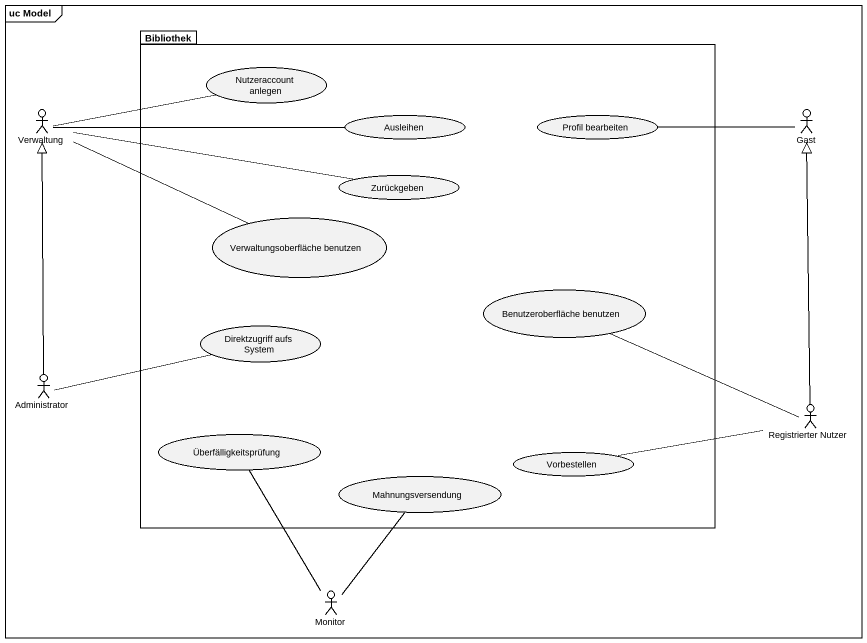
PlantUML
@startuml
mainframe uc Model
package Bibliothek {
  usecase "Nutzeraccount anlegen" as Nutzeraccount_anlegen
  usecase Ausleihen
  usecase "Profil bearbeiten" as Profil_bearbeiten
  usecase Zurückgeben
  usecase "Verwaltungsoberfläche benutzen" as Verwaltungsoberfläche
  usecase "Benutzeroberfläche benutzen" as Benutzeroberfläche_benutzen
  usecase "Direktzugriff aufs System" as Direktzugriff_aufs_System
  usecase Überfälligkeitsprüfung
  usecase Vorbestellen
  usecase Mahnungsversendung
}
actor Verwaltung
actor Gast
actor Administrator
actor "Registrierter Nutzer" as Registrierter_Nutzer
actor Monitor
Verwaltung -right- Nutzeraccount_anlegen
Verwaltung -right- Ausleihen
Verwaltung -right- Zurückgeben
Verwaltung -right- Verwaltungsoberfläche
Gast -left- Profil_bearbeiten
Administrator -up-|> Verwaltung
Administrator -right- Direktzugriff_aufs_System
Registrierter_Nutzer -up-|> Gast
Registrierter_Nutzer -left- Benutzeroberfläche_benutzen
Registrierter_Nutzer -left- Vorbestellen
Monitor -up- Überfälligkeitsprüfung
Monitor -up- Mahnungsversendung
@enduml
